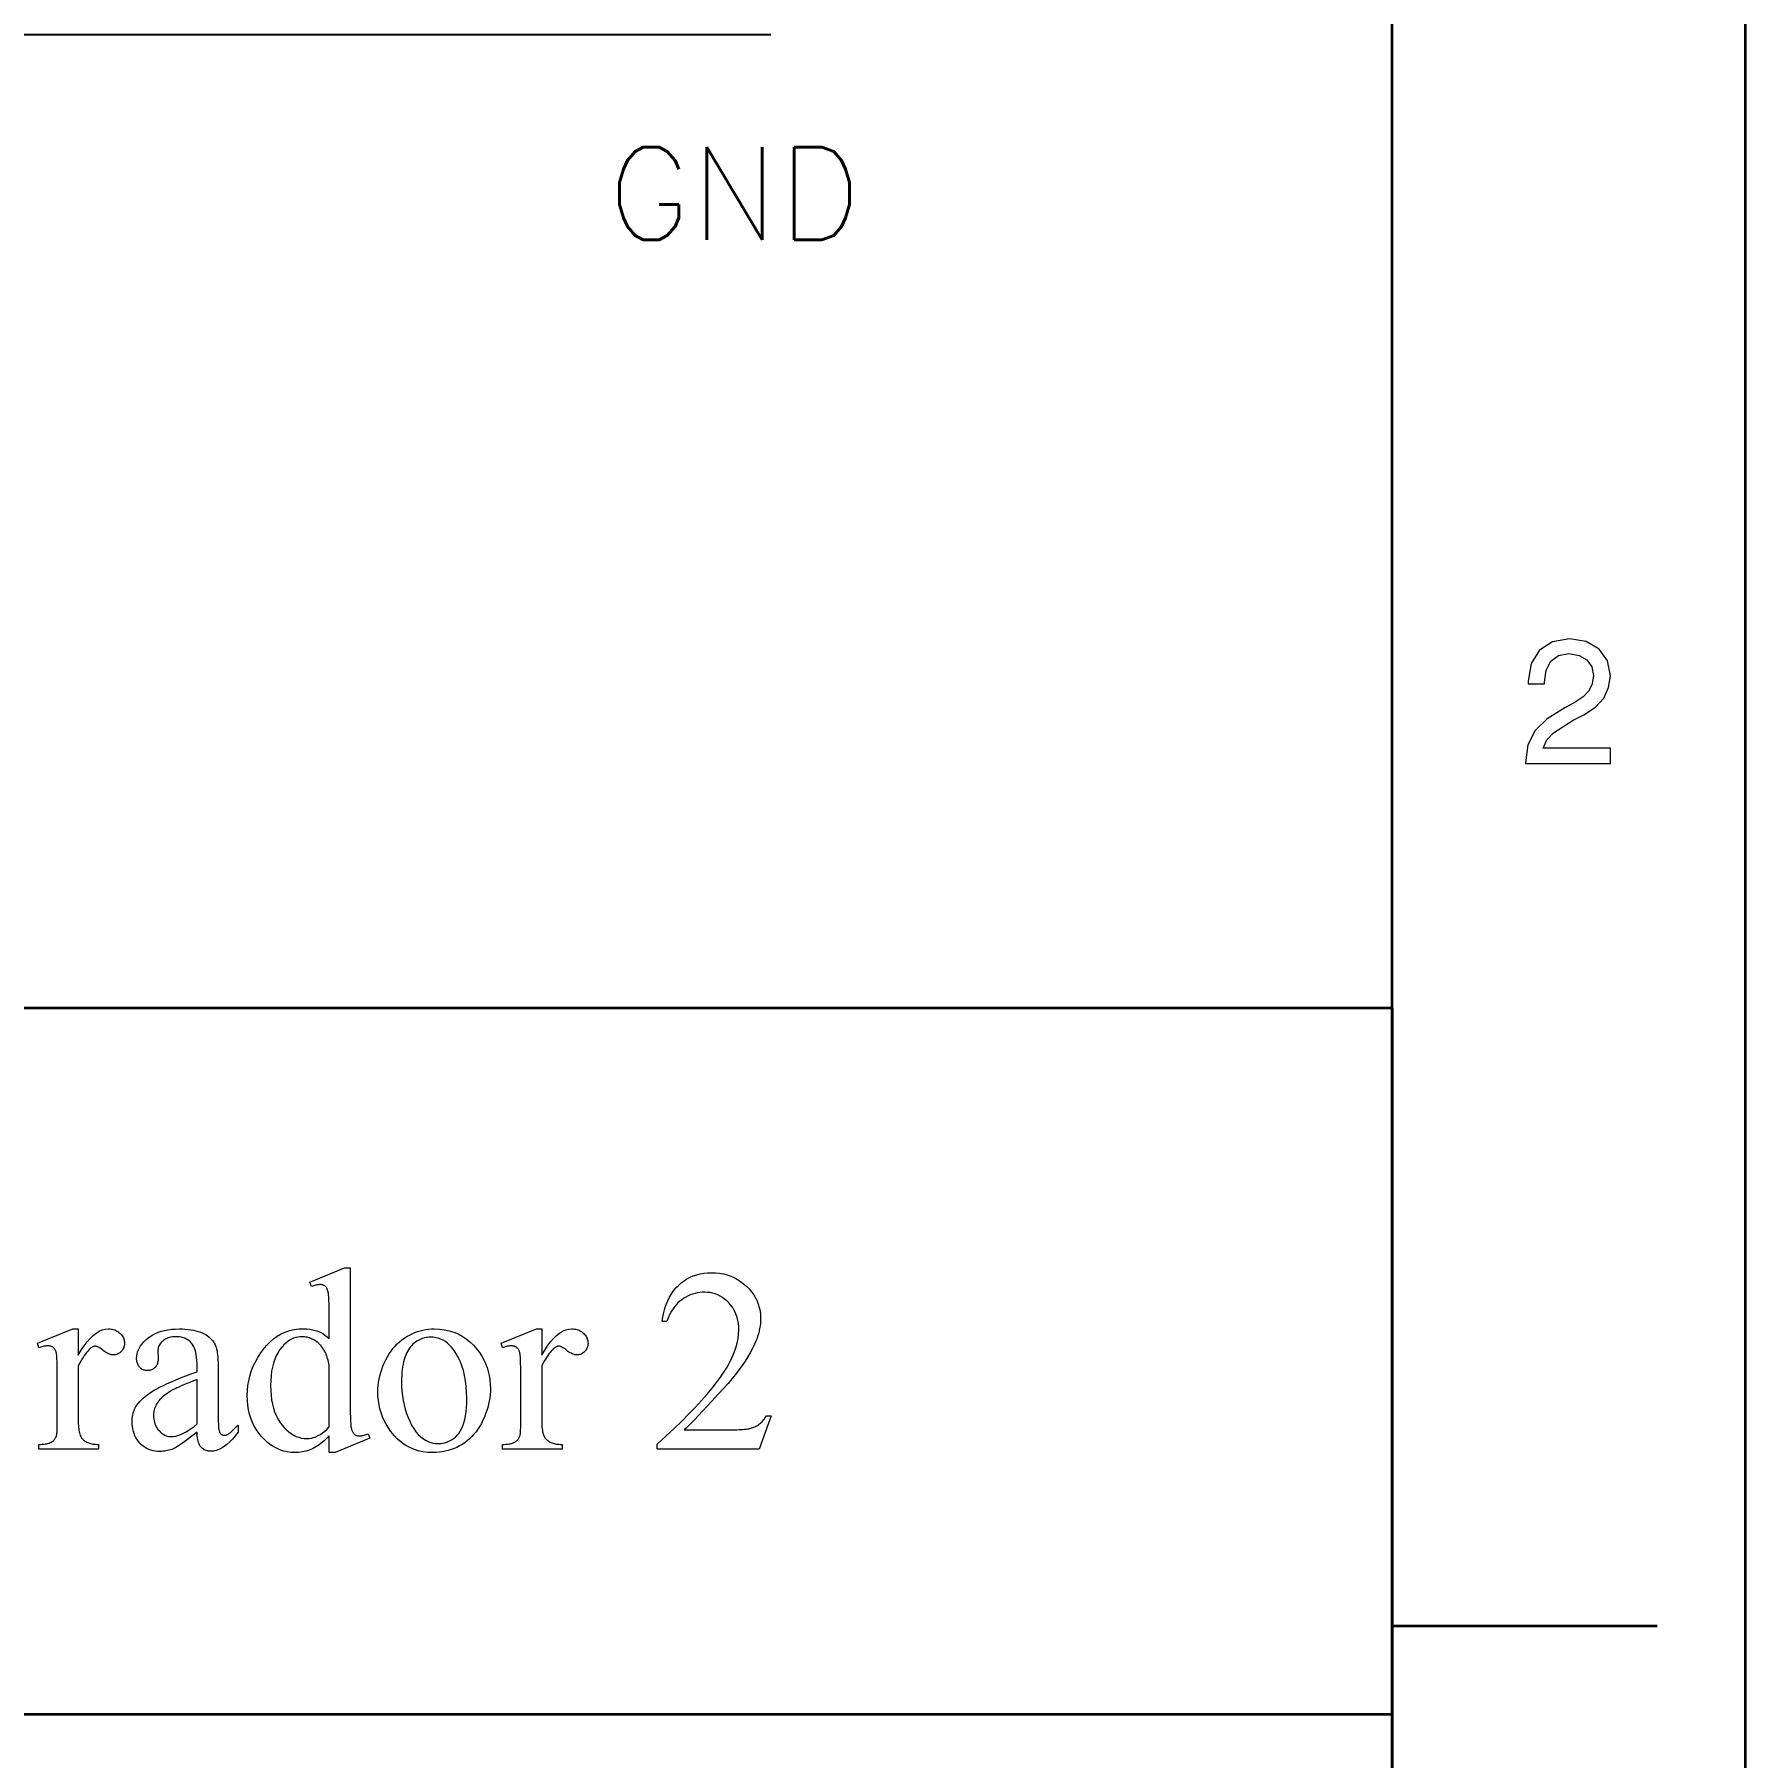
# Model space of a CAD drawing. Extents: x 0 to 297, y 0 to 210.
# Drawn here: x 248.57 to 297, y 48.78 to 97.55 of the extents above; entities that cross this region are included whole.
import ezdxf
from ezdxf.enums import TextEntityAlignment as Align

# ---------------------------------------------------------------- set-up
doc = ezdxf.new("R2010")
doc.units = 0
doc.layers.add('PADRAO', color=3, linetype='Continuous')
doc.layers.add('TEXTO', color=3, linetype='Continuous')
doc.styles.add('803', font='SIMPLEX', dxfattribs={"height": 2})

msp = doc.modelspace()

# ---------------------------------------------------------------- linework, layer by layer
at = {"color": 7, "lineweight": 35}
for p, q in [((296.999512, 0.000561), (296.999512, 209.999969)), ((287, 10), (287, 200)), ((162, 70), (287, 70)), ((287, 70), (287, 10)), ((162, 50), (287, 50))]:
    msp.add_line(p, q, dxfattribs=at)
at = {"color": 7, "lineweight": 35, "ltscale": 0.1875}
msp.add_line((287, 52.5), (294.5, 52.5), dxfattribs=at)
at = {"color": 7, "lineweight": 13}
for points in [[(290.76947, 76.916786), (293.175079, 76.916786), (293.175079, 77.350502), (291.273773, 77.350502), (291.3797, 77.587532), (291.561249, 77.784218), (292.121033, 78.142288), (292.418579, 78.293587), (292.751434, 78.510445), (292.988464, 78.762604), (293.124634, 79.060158), (293.175079, 79.398056), (293.089355, 79.821686), (292.852325, 80.154541), (292.489197, 80.366356), (292.020172, 80.442001), (291.536041, 80.35627), (291.167877, 80.119232), (290.930847, 79.740997), (290.850159, 79.241714), (290.850159, 79.171112), (291.309082, 79.171112), (291.309082, 79.211456), (291.354462, 79.554398), (291.490631, 79.806557), (291.707489, 79.967941), (291.994965, 80.023415), (292.287476, 79.972984), (292.504333, 79.846901), (292.645538, 79.650215), (292.695984, 79.403099), (292.660675, 79.171112), (292.56485, 78.974426), (292.403473, 78.802956), (292.181549, 78.651657), (291.884003, 78.490273), (291.389771, 78.177589), (291.041779, 77.844742), (290.835022, 77.441284), (290.76947, 76.931915)], [(256.912415, 57.880314), (256.864197, 57.831272), (256.816223, 57.785072), (256.768463, 57.741726), (256.720917, 57.701225), (256.673584, 57.66357), (256.626465, 57.628765), (256.579559, 57.596809), (256.532867, 57.567699), (256.48642, 57.541435), (256.440155, 57.518024), (256.393646, 57.497131), (256.346436, 57.478439), (256.298492, 57.461948), (256.249817, 57.447655), (256.200439, 57.435562), (256.15033, 57.425667), (256.099487, 57.417969), (256.047943, 57.412472), (255.995667, 57.409172), (255.942688, 57.408073), (255.835907, 57.412598), (255.731873, 57.42617), (255.630569, 57.448792), (255.532013, 57.480461), (255.436188, 57.521175), (255.343109, 57.570942), (255.252777, 57.629757), (255.165176, 57.69762), (255.080322, 57.774529), (254.998199, 57.860489), (254.921478, 57.953548), (254.852844, 58.051765), (254.792282, 58.155136), (254.739807, 58.26366), (254.695389, 58.377342), (254.659058, 58.496178), (254.630783, 58.620167), (254.610596, 58.749313), (254.59848, 58.883614), (254.594452, 59.023071), (254.598923, 59.163895), (254.612335, 59.302307), (254.634674, 59.438301), (254.66597, 59.57188), (254.706207, 59.703045), (254.755371, 59.831795), (254.813477, 59.958126), (254.880539, 60.082047), (254.956528, 60.203548), (255.041458, 60.322636), (255.133423, 60.434624), (255.230499, 60.534821), (255.332703, 60.62323), (255.440018, 60.699852), (255.55246, 60.764687), (255.670013, 60.817734), (255.792679, 60.858994), (255.920471, 60.888462), (256.053406, 60.906143), (256.191406, 60.912037), (256.277161, 60.909264), (256.359833, 60.900936), (256.439514, 60.887058), (256.516144, 60.867626), (256.589752, 60.842644), (256.660339, 60.812111), (256.727905, 60.776024), (256.792419, 60.73439), (256.853943, 60.687202), (256.912415, 60.63446), (256.912415, 61.24369), (256.91214, 61.35252), (256.911316, 61.452629), (256.909973, 61.544014), (256.908081, 61.626675), (256.90564, 61.700611), (256.902679, 61.765823), (256.89917, 61.822311), (256.895111, 61.870079), (256.890503, 61.909119), (256.885376, 61.939434), (256.879639, 61.964561), (256.873322, 61.988029), (256.866394, 62.009838), (256.858826, 62.029991), (256.850677, 62.048485), (256.841888, 62.065319), (256.832489, 62.080494), (256.82251, 62.094013), (256.81189, 62.105873), (256.800659, 62.116077), (256.788818, 62.124981), (256.776428, 62.132946), (256.763458, 62.139977), (256.749878, 62.146069), (256.735748, 62.151222), (256.721069, 62.155441), (256.70578, 62.158722), (256.689911, 62.161064), (256.673462, 62.162472), (256.656464, 62.162941), (256.637085, 62.162361), (256.616516, 62.160633), (256.594696, 62.157749), (256.571655, 62.153709), (256.547394, 62.148521), (256.521912, 62.142174), (256.495209, 62.134678), (256.467255, 62.126026), (256.43811, 62.116219), (256.407715, 62.105263), (256.36084, 62.231434), (257.345001, 62.635181), (257.507202, 62.635181), (257.507202, 58.817589), (257.507477, 58.706036), (257.508301, 58.603531), (257.509644, 58.510075), (257.511536, 58.425667), (257.513977, 58.350304), (257.516937, 58.283993), (257.520447, 58.226727), (257.524506, 58.178513), (257.529114, 58.139347), (257.534241, 58.109226), (257.539978, 58.084408), (257.546356, 58.061138), (257.553375, 58.039417), (257.561066, 58.019249), (257.569397, 58.000629), (257.578369, 57.983559), (257.588013, 57.96804), (257.598267, 57.954071), (257.609192, 57.941654), (257.620758, 57.930782), (257.632874, 57.921196), (257.645355, 57.912617), (257.658234, 57.905045), (257.671509, 57.898483), (257.685211, 57.892933), (257.69928, 57.88839), (257.713745, 57.884857), (257.728638, 57.882336), (257.743896, 57.880821), (257.759552, 57.880314), (257.779663, 57.880928), (257.801086, 57.882767), (257.823792, 57.88583), (257.847809, 57.890121), (257.873108, 57.895638), (257.899719, 57.902378), (257.927612, 57.910343), (257.956818, 57.919537), (257.987305, 57.929955), (258.019104, 57.941597), (258.058777, 57.815426), (257.078217, 57.408073), (256.912415, 57.408073)], [(269.421417, 58.44989), (269.078949, 57.50901), (266.195038, 57.50901), (266.195038, 57.642391), (266.441986, 57.870293), (266.673889, 58.089687), (266.890747, 58.300575), (267.092499, 58.502953), (267.279205, 58.696827), (267.450836, 58.882191), (267.607391, 59.059048), (267.748871, 59.227394), (267.875305, 59.387238), (267.986664, 59.53857), (268.085297, 59.684387), (268.173523, 59.827682), (268.251404, 59.968456), (268.318878, 60.106705), (268.375977, 60.242428), (268.422699, 60.375629), (268.459045, 60.506306), (268.485016, 60.63446), (268.50058, 60.760094), (268.505768, 60.883198), (268.50293, 60.974548), (268.494385, 61.06258), (268.480133, 61.147293), (268.460205, 61.228691), (268.43457, 61.306774), (268.403259, 61.381542), (268.366211, 61.452991), (268.323517, 61.521122), (268.275085, 61.585938), (268.220978, 61.647438), (268.162903, 61.704288), (268.1026, 61.755154), (268.040039, 61.800034), (267.975281, 61.838932), (267.908264, 61.871845), (267.838989, 61.898773), (267.767517, 61.919716), (267.693787, 61.934677), (267.617859, 61.943653), (267.539642, 61.946644), (267.468292, 61.944538), (267.398407, 61.93821), (267.330017, 61.927666), (267.263092, 61.912903), (267.197632, 61.893925), (267.133667, 61.870728), (267.071167, 61.843311), (267.010162, 61.811676), (266.950623, 61.775826), (266.892578, 61.73576), (266.836761, 61.691616), (266.783936, 61.643547), (266.73407, 61.591545), (266.687256, 61.535614), (266.643372, 61.475754), (266.602539, 61.411968), (266.564667, 61.34425), (266.529785, 61.272602), (266.497894, 61.197025), (266.468994, 61.117519), (266.335632, 61.117519), (266.356476, 61.247799), (266.382996, 61.37188), (266.415161, 61.489761), (266.453003, 61.60144), (266.49649, 61.706921), (266.545654, 61.806198), (266.600464, 61.899277), (266.660919, 61.986156), (266.727051, 62.066833), (266.798859, 62.141312), (266.875336, 62.209118), (266.955505, 62.269791), (267.039429, 62.323322), (267.127045, 62.369717), (267.218384, 62.408974), (267.313416, 62.441093), (267.41217, 62.466076), (267.514648, 62.483921), (267.620819, 62.494629), (267.730713, 62.498196), (267.847717, 62.494373), (267.960785, 62.48291), (268.069916, 62.463806), (268.17514, 62.437057), (268.276398, 62.402664), (268.373749, 62.360634), (268.467163, 62.310955), (268.556671, 62.253639), (268.642242, 62.188679), (268.723877, 62.116077), (268.799561, 62.038284), (268.867279, 61.957748), (268.927032, 61.874474), (268.97879, 61.788464), (269.022614, 61.699711), (269.058472, 61.608215), (269.086365, 61.513985), (269.106262, 61.417011), (269.118225, 61.317303), (269.122192, 61.214851), (269.120483, 61.140591), (269.115295, 61.06633), (269.106628, 60.992065), (269.094513, 60.917805), (269.078949, 60.843544), (269.059906, 60.769283), (269.037415, 60.695023), (269.011475, 60.620762), (268.982056, 60.546501), (268.949158, 60.47224), (268.892517, 60.354755), (268.829193, 60.235901), (268.759277, 60.115681), (268.682709, 59.994087), (268.599487, 59.871124), (268.509674, 59.746788), (268.413208, 59.621086), (268.310089, 59.494015), (268.200378, 59.36557), (268.083984, 59.23576), (267.911224, 59.04744), (267.751923, 58.874691), (267.606079, 58.717518), (267.473755, 58.575916), (267.354919, 58.44989), (267.249542, 58.339436), (267.157654, 58.244556), (267.079224, 58.165245), (267.014313, 58.101513), (266.96286, 58.053352), (268.239014, 58.053352), (268.314545, 58.053638), (268.385437, 58.054504), (268.451691, 58.055946), (268.513275, 58.057964), (268.57019, 58.060562), (268.622498, 58.063732), (268.670135, 58.067482), (268.713135, 58.071808), (268.751465, 58.07671), (268.785156, 58.082191), (268.816193, 58.088554), (268.846649, 58.096104), (268.876465, 58.104847), (268.905701, 58.114777), (268.934296, 58.1259), (268.96228, 58.13821), (268.989685, 58.151711), (269.016449, 58.166401), (269.042603, 58.182281), (269.068146, 58.199348), (269.093048, 58.217751), (269.11731, 58.237633), (269.14093, 58.258991), (269.163879, 58.28183), (269.186188, 58.306145), (269.207855, 58.331936), (269.228882, 58.359207), (269.249237, 58.387959), (269.268951, 58.418186), (269.288025, 58.44989)], [(249.810745, 60.908432), (249.810745, 60.165825), (249.893875, 60.306919), (249.977432, 60.433163), (250.061432, 60.544556), (250.145859, 60.641094), (250.230713, 60.722782), (250.31601, 60.789616), (250.401733, 60.841599), (250.487885, 60.878731), (250.574478, 60.901009), (250.661499, 60.908432), (250.70047, 60.907227), (250.738068, 60.903603), (250.774292, 60.897564), (250.809158, 60.889111), (250.842651, 60.878242), (250.874771, 60.86496), (250.905518, 60.849258), (250.934891, 60.831146), (250.962906, 60.810616), (250.989548, 60.78767), (251.014206, 60.763138), (251.03627, 60.73785), (251.055725, 60.711803), (251.072601, 60.685001), (251.086884, 60.65744), (251.098557, 60.629128), (251.107635, 60.600052), (251.114136, 60.570221), (251.118027, 60.539635), (251.119324, 60.508289), (251.118378, 60.480602), (251.11557, 60.453785), (251.110886, 60.427826), (251.104324, 60.402737), (251.095886, 60.378513), (251.085571, 60.355152), (251.073395, 60.332657), (251.059341, 60.311028), (251.043396, 60.290264), (251.025604, 60.270367), (251.006485, 60.251873), (250.986664, 60.235325), (250.96611, 60.220726), (250.944839, 60.208073), (250.922852, 60.197365), (250.900146, 60.188606), (250.876709, 60.181793), (250.85257, 60.176926), (250.827682, 60.174007), (250.802094, 60.173035), (250.77655, 60.174278), (250.750397, 60.178009), (250.723633, 60.184227), (250.696259, 60.192932), (250.668259, 60.204124), (250.639648, 60.217808), (250.610443, 60.233974), (250.580597, 60.252628), (250.550171, 60.273773), (250.519104, 60.297401), (250.488556, 60.321033), (250.459625, 60.342175), (250.432312, 60.360832), (250.406631, 60.376999), (250.382568, 60.390678), (250.360138, 60.401871), (250.33931, 60.41058), (250.320114, 60.416798), (250.302536, 60.420528), (250.286591, 60.421772), (250.273499, 60.421051), (250.260193, 60.418888), (250.246674, 60.415283), (250.232941, 60.410236), (250.218994, 60.403748), (250.204834, 60.395817), (250.190445, 60.386444), (250.175842, 60.375629), (250.161026, 60.363373), (250.145996, 60.349674), (250.113449, 60.318203), (250.080673, 60.282909), (250.047699, 60.243797), (250.014496, 60.200863), (249.981079, 60.154106), (249.947449, 60.103531), (249.913589, 60.049133), (249.879517, 59.990913), (249.845245, 59.928875), (249.810745, 59.86301), (249.810745, 58.28046), (249.811432, 58.226997), (249.813477, 58.176205), (249.81691, 58.128078), (249.821701, 58.082623), (249.827866, 58.039833), (249.835403, 57.99971), (249.844299, 57.962254), (249.854584, 57.927467), (249.866226, 57.895348), (249.879242, 57.865894), (249.889328, 57.846752), (249.900864, 57.828262), (249.913849, 57.810417), (249.928253, 57.793221), (249.944122, 57.776676), (249.961426, 57.760777), (249.980179, 57.745529), (250.000366, 57.730927), (250.021988, 57.716976), (250.045059, 57.703674), (250.069901, 57.691345), (250.096832, 57.680317), (250.125854, 57.670582), (250.156952, 57.662148), (250.190155, 57.65501), (250.225449, 57.64917), (250.262833, 57.644627), (250.302307, 57.641384), (250.343872, 57.639435), (250.387527, 57.638786), (250.387527, 57.50901), (248.696823, 57.50901), (248.696823, 57.638786), (248.746002, 57.63958), (248.792572, 57.64196), (248.836548, 57.645924), (248.877945, 57.651478), (248.916733, 57.658615), (248.952911, 57.667339), (248.986511, 57.677647), (249.017517, 57.689545), (249.045929, 57.703026), (249.071747, 57.718094), (249.089218, 57.730316), (249.105621, 57.743904), (249.120941, 57.758865), (249.135178, 57.775196), (249.148346, 57.792896), (249.160416, 57.811966), (249.171417, 57.832405), (249.181335, 57.854218), (249.190155, 57.877396), (249.197906, 57.901943), (249.20134, 57.916473), (249.204407, 57.935543), (249.207092, 57.959156), (249.209442, 57.987309), (249.211426, 58.020004), (249.213043, 58.057243), (249.21431, 58.099026), (249.21521, 58.145348), (249.215759, 58.196213), (249.215942, 58.251621), (249.215942, 59.531361), (249.215698, 59.642048), (249.214996, 59.743401), (249.213821, 59.835415), (249.212189, 59.918095), (249.210083, 59.991436), (249.207504, 60.055443), (249.204453, 60.110111), (249.200943, 60.155441), (249.19696, 60.191437), (249.192505, 60.218094), (249.187424, 60.239491), (249.181549, 60.259697), (249.174881, 60.278709), (249.167419, 60.296539), (249.159149, 60.313175), (249.150116, 60.328621), (249.140259, 60.34288), (249.129639, 60.355946), (249.11821, 60.367825), (249.105988, 60.378513), (249.093063, 60.388103), (249.079529, 60.396683), (249.065369, 60.404251), (249.050613, 60.410812), (249.035248, 60.416363), (249.019257, 60.420906), (249.002655, 60.424438), (248.985443, 60.426964), (248.967621, 60.428478), (248.949173, 60.428982), (248.926529, 60.42844), (248.90332, 60.426819), (248.879517, 60.424114), (248.855164, 60.42033), (248.830215, 60.415462), (248.804688, 60.409515), (248.778595, 60.402485), (248.751907, 60.394375), (248.724655, 60.385181), (248.696823, 60.374908), (248.660782, 60.504684), (249.659332, 60.908432)], [(253.174118, 57.984856), (253.076248, 57.909588), (252.985931, 57.84095), (252.903198, 57.778946), (252.828049, 57.723576), (252.760452, 57.674835), (252.700439, 57.632732), (252.64798, 57.59726), (252.603104, 57.56842), (252.565796, 57.546211), (252.536041, 57.53064), (252.496857, 57.513515), (252.457184, 57.498196), (252.416977, 57.484676), (252.376282, 57.472961), (252.335083, 57.463047), (252.293365, 57.454937), (252.25116, 57.448627), (252.208435, 57.444122), (252.165222, 57.441418), (252.12149, 57.440517), (252.054199, 57.44286), (251.989334, 57.44989), (251.92688, 57.461605), (251.866837, 57.478008), (251.809204, 57.499096), (251.753998, 57.524872), (251.701202, 57.555332), (251.650833, 57.590481), (251.602875, 57.630314), (251.557312, 57.674835), (251.515198, 57.723179), (251.477509, 57.774475), (251.444244, 57.828728), (251.415436, 57.885941), (251.391037, 57.946106), (251.371094, 58.009228), (251.355576, 58.075306), (251.344482, 58.144337), (251.33783, 58.216328), (251.335617, 58.291275), (251.3367, 58.338932), (251.339935, 58.385288), (251.345352, 58.430351), (251.352921, 58.474113), (251.362656, 58.516579), (251.374542, 58.557747), (251.388611, 58.597618), (251.404831, 58.636192), (251.423218, 58.673466), (251.443756, 58.709442), (251.47551, 58.758183), (251.511612, 58.806343), (251.552078, 58.853928), (251.596893, 58.900936), (251.646088, 58.947365), (251.699646, 58.993221), (251.757553, 59.038498), (251.819824, 59.083199), (251.886459, 59.127323), (251.957458, 59.170872), (252.035492, 59.215065), (252.123215, 59.261139), (252.220642, 59.309082), (252.327759, 59.358902), (252.44458, 59.410595), (252.571091, 59.464165), (252.707306, 59.519608), (252.85321, 59.576927), (253.00882, 59.63612), (253.174118, 59.697186), (253.174118, 59.826962), (253.172546, 59.922638), (253.167847, 60.012112), (253.160004, 60.095383), (253.149033, 60.172455), (253.134918, 60.243328), (253.117661, 60.308002), (253.097275, 60.36647), (253.073761, 60.418743), (253.047089, 60.464813), (253.017303, 60.504684), (252.984528, 60.539616), (252.948883, 60.570869), (252.9104, 60.59845), (252.86908, 60.622349), (252.82489, 60.64257), (252.777863, 60.659119), (252.727997, 60.671989), (252.675262, 60.681179), (252.619705, 60.686695), (252.561279, 60.688534), (252.5168, 60.687309), (252.474182, 60.683632), (252.433456, 60.677502), (252.394592, 60.668922), (252.357605, 60.657894), (252.322495, 60.644409), (252.289261, 60.628475), (252.257904, 60.610092), (252.228409, 60.589256), (252.20079, 60.565968), (252.174774, 60.541096), (252.151489, 60.515499), (252.130936, 60.489182), (252.113129, 60.462147), (252.098053, 60.434387), (252.085724, 60.40591), (252.076141, 60.376709), (252.06929, 60.34679), (252.065186, 60.316147), (252.063812, 60.284786), (252.071014, 60.075703), (252.07016, 60.043293), (252.067627, 60.012398), (252.063385, 59.983017), (252.057465, 59.955154), (252.049835, 59.928802), (252.040527, 59.903965), (252.02951, 59.880638), (252.0168, 59.858829), (252.002396, 59.838535), (251.986298, 59.819752), (251.968842, 59.802631), (251.950317, 59.787308), (251.930771, 59.773788), (251.910172, 59.762074), (251.888519, 59.752159), (251.865829, 59.744049), (251.842087, 59.73774), (251.817307, 59.733234), (251.791473, 59.73053), (251.764603, 59.72963), (251.738403, 59.730568), (251.713196, 59.733379), (251.68895, 59.738068), (251.66568, 59.744625), (251.643387, 59.753063), (251.62207, 59.763371), (251.601715, 59.775558), (251.582336, 59.789616), (251.563934, 59.80555), (251.546509, 59.823357), (251.530411, 59.842789), (251.516006, 59.863586), (251.503296, 59.885757), (251.492279, 59.909298), (251.482971, 59.934208), (251.475342, 59.960487), (251.469421, 59.988136), (251.465179, 60.017159), (251.462646, 60.047546), (251.461792, 60.079308), (251.464966, 60.140804), (251.474472, 60.201294), (251.490341, 60.260777), (251.512543, 60.319248), (251.541092, 60.376709), (251.575989, 60.433163), (251.617233, 60.488605), (251.664825, 60.543041), (251.71875, 60.596466), (251.779022, 60.64888), (251.845032, 60.698196), (251.916153, 60.742321), (251.992401, 60.781254), (252.073761, 60.814995), (252.160248, 60.843544), (252.251831, 60.866905), (252.348557, 60.885075), (252.450394, 60.898052), (252.557358, 60.905838), (252.669434, 60.908432), (252.755798, 60.906956), (252.839005, 60.902523), (252.919037, 60.89513), (252.99588, 60.884785), (253.06958, 60.871483), (253.140091, 60.855225), (253.207428, 60.83601), (253.271591, 60.813843), (253.332581, 60.788715), (253.390411, 60.760632), (253.431824, 60.737022), (253.471024, 60.710884), (253.507965, 60.682224), (253.542679, 60.651043), (253.575165, 60.617336), (253.605408, 60.581108), (253.633423, 60.542355), (253.659195, 60.50108), (253.682739, 60.457279), (253.704041, 60.410957), (253.71637, 60.376709), (253.727402, 60.335976), (253.737122, 60.28875), (253.74556, 60.235039), (253.752701, 60.174835), (253.758545, 60.108147), (253.763092, 60.034966), (253.766327, 59.955299), (253.76828, 59.869141), (253.768921, 59.776493), (253.768921, 58.655369), (253.769104, 58.564579), (253.769653, 58.48111), (253.770554, 58.404953), (253.771805, 58.336121), (253.773438, 58.274601), (253.775421, 58.220402), (253.777756, 58.173519), (253.780457, 58.133957), (253.783524, 58.101711), (253.786957, 58.076782), (253.790787, 58.056217), (253.795105, 58.037056), (253.799866, 58.019302), (253.805115, 58.002953), (253.810837, 57.98801), (253.817017, 57.974476), (253.823669, 57.962345), (253.83078, 57.951622), (253.838379, 57.942303), (253.846436, 57.934387), (253.854858, 57.92754), (253.863525, 57.92141), (253.872437, 57.916004), (253.881622, 57.911316), (253.891037, 57.907352), (253.900726, 57.904106), (253.91066, 57.901585), (253.920837, 57.89978), (253.931274, 57.898701), (253.941956, 57.898338), (253.953354, 57.898594), (253.964462, 57.899349), (253.975281, 57.900612), (253.985794, 57.902378), (253.996033, 57.904648), (254.005981, 57.907425), (254.015656, 57.910706), (254.025024, 57.91449), (254.034103, 57.918781), (254.042908, 57.923573), (254.059448, 57.934643), (254.078796, 57.949097), (254.100983, 57.966942), (254.125961, 57.988174), (254.153748, 58.012794), (254.184357, 58.040806), (254.217773, 58.072205), (254.253998, 58.106991), (254.293045, 58.145168), (254.3349, 58.186733), (254.3349, 57.984856), (254.254517, 57.882118), (254.174835, 57.790192), (254.095886, 57.709084), (254.01767, 57.638786), (253.940155, 57.579308), (253.863373, 57.53064), (253.787308, 57.492786), (253.711975, 57.465752), (253.637344, 57.449528), (253.563446, 57.444122), (253.528839, 57.445347), (253.495667, 57.449024), (253.463959, 57.455154), (253.43367, 57.463734), (253.404831, 57.474762), (253.377441, 57.488247), (253.351471, 57.504181), (253.326965, 57.522564), (253.303894, 57.5434), (253.282257, 57.566689), (253.26236, 57.592934), (253.244476, 57.622639), (253.228622, 57.655804), (253.214783, 57.692429), (253.202957, 57.732513), (253.193146, 57.776062), (253.185364, 57.823071), (253.179596, 57.873539), (253.175842, 57.927467)], [(256.912415, 58.13266), (256.912415, 59.834171), (256.907196, 59.882767), (256.900299, 59.930496), (256.891632, 59.97736), (256.881256, 60.023357), (256.869141, 60.068493), (256.855286, 60.112759), (256.839722, 60.156162), (256.822418, 60.1987), (256.803375, 60.240372), (256.782623, 60.281181), (256.760284, 60.320564), (256.736542, 60.357964), (256.711426, 60.393383), (256.684875, 60.426819), (256.656891, 60.458271), (256.627533, 60.48774), (256.596771, 60.515228), (256.564606, 60.540733), (256.531006, 60.564255), (256.496033, 60.585796), (256.460449, 60.605316), (256.425018, 60.62278), (256.389771, 60.638191), (256.354736, 60.651546), (256.319855, 60.662849), (256.285156, 60.672096), (256.250641, 60.679287), (256.216309, 60.684425), (256.182129, 60.687508), (256.148163, 60.688534), (256.085388, 60.685688), (256.024017, 60.677143), (255.963989, 60.662903), (255.905334, 60.642967), (255.848053, 60.617336), (255.792145, 60.58601), (255.73761, 60.548988), (255.684433, 60.506271), (255.632629, 60.457855), (255.582184, 60.403748), (255.519867, 60.325306), (255.464096, 60.239941), (255.414886, 60.147655), (255.372238, 60.048447), (255.336151, 59.942318), (255.306641, 59.829269), (255.283676, 59.709297), (255.267273, 59.582405), (255.257431, 59.448593), (255.25415, 59.307858), (255.257324, 59.165627), (255.26683, 59.030209), (255.2827, 58.901604), (255.304901, 58.779812), (255.33345, 58.664833), (255.368347, 58.556667), (255.409592, 58.455315), (255.457184, 58.360775), (255.511108, 58.273052), (255.571381, 58.192139), (255.635544, 58.118507), (255.701157, 58.052631), (255.768204, 57.994499), (255.8367, 57.944122), (255.906631, 57.901493), (255.978012, 57.866615), (256.050842, 57.839489), (256.125092, 57.820114), (256.200806, 57.808487), (256.277954, 57.804611), (256.343323, 57.807892), (256.408295, 57.817734), (256.472809, 57.834137), (256.536926, 57.857101), (256.600586, 57.886623), (256.663818, 57.92271), (256.726593, 57.965355), (256.788971, 58.014561), (256.850891, 58.070328)], [(259.886444, 60.908432), (260.033447, 60.902737), (260.174561, 60.885651), (260.309723, 60.85717), (260.438995, 60.817303), (260.562378, 60.766041), (260.67981, 60.703388), (260.791351, 60.629341), (260.896973, 60.543907), (260.996674, 60.447079), (261.090485, 60.33886), (261.163757, 60.240086), (261.22934, 60.138428), (261.287201, 60.033886), (261.337341, 59.926456), (261.379761, 59.816147), (261.41449, 59.702953), (261.441498, 59.586876), (261.460785, 59.467915), (261.472351, 59.346069), (261.476196, 59.22134), (261.474091, 59.132549), (261.467712, 59.043545), (261.457062, 58.954323), (261.442169, 58.864887), (261.423035, 58.77523), (261.399628, 58.685364), (261.371979, 58.595276), (261.340088, 58.504974), (261.303925, 58.414455), (261.263519, 58.323719), (261.21936, 58.235111), (261.172028, 58.15097), (261.12146, 58.071304), (261.067688, 57.996105), (261.010742, 57.925377), (260.950531, 57.859119), (260.887146, 57.797329), (260.820557, 57.740013), (260.750732, 57.687164), (260.677734, 57.638786), (260.602264, 57.594952), (260.525085, 57.555729), (260.446228, 57.521122), (260.365692, 57.491131), (260.283447, 57.465752), (260.199493, 57.444988), (260.113861, 57.428837), (260.02655, 57.417301), (259.9375, 57.410381), (259.846802, 57.408073), (259.700623, 57.414021), (259.560547, 57.431866), (259.426636, 57.461605), (259.298859, 57.503242), (259.177185, 57.556774), (259.061646, 57.622204), (258.95224, 57.699528), (258.848969, 57.78875), (258.751801, 57.88987), (258.660767, 58.00288), (258.59024, 58.104324), (258.5271, 58.208218), (258.471405, 58.314564), (258.423157, 58.423359), (258.382294, 58.534607), (258.348877, 58.648304), (258.322876, 58.764454), (258.304321, 58.883057), (258.293182, 59.004108), (258.28949, 59.127613), (258.291718, 59.218403), (258.298492, 59.309082), (258.309753, 59.399654), (258.325531, 59.49012), (258.345795, 59.580479), (258.370575, 59.670727), (258.399872, 59.760868), (258.433655, 59.850899), (258.471985, 59.940823), (258.514771, 60.03064), (258.561279, 60.118057), (258.610596, 60.20079), (258.662781, 60.278839), (258.717804, 60.352196), (258.775696, 60.420872), (258.836426, 60.484856), (258.899994, 60.544159), (258.9664, 60.598774), (259.035675, 60.648701), (259.107788, 60.693943), (259.181763, 60.734695), (259.256592, 60.77116), (259.332306, 60.803333), (259.408875, 60.831215), (259.486298, 60.854809), (259.564606, 60.874115), (259.643768, 60.88913), (259.723785, 60.899853), (259.804688, 60.906288)], [(259.774689, 60.674114), (259.73645, 60.672981), (259.698212, 60.669571), (259.659912, 60.663895), (259.621552, 60.655945), (259.583191, 60.645725), (259.544769, 60.633236), (259.506317, 60.618473), (259.467834, 60.60144), (259.429321, 60.582134), (259.390778, 60.560562), (259.352936, 60.536137), (259.316589, 60.508289), (259.281708, 60.477016), (259.248291, 60.442318), (259.21637, 60.404198), (259.185944, 60.362652), (259.156982, 60.31768), (259.129486, 60.269283), (259.103485, 60.217464), (259.078949, 60.16222), (259.056335, 60.103638), (259.036133, 60.041817), (259.01828, 59.976746), (259.002808, 59.908432), (258.989716, 59.836876), (258.979034, 59.762074), (258.970703, 59.684029), (258.964752, 59.602737), (258.961182, 59.518204), (258.959991, 59.430424), (258.96286, 59.288212), (258.971436, 59.149963), (258.985779, 59.015678), (259.005829, 58.885361), (259.031647, 58.75901), (259.063171, 58.636623), (259.100403, 58.518204), (259.143402, 58.403748), (259.192139, 58.293259), (259.246582, 58.186733), (259.305725, 58.087418), (259.3685, 57.998554), (259.434906, 57.920151), (259.504974, 57.852196), (259.578674, 57.794701), (259.656006, 57.747654), (259.737, 57.711063), (259.821625, 57.684929), (259.909912, 57.669247), (260.001801, 57.664021), (260.070496, 57.666904), (260.13678, 57.675556), (260.200562, 57.689976), (260.261932, 57.710163), (260.320831, 57.736118), (260.377289, 57.767841), (260.431274, 57.805332), (260.482849, 57.848591), (260.531952, 57.897617), (260.578583, 57.952412), (260.621735, 58.014236), (260.660339, 58.084354), (260.694397, 58.162758), (260.723938, 58.249458), (260.748932, 58.344448), (260.769348, 58.447727), (260.785248, 58.559299), (260.796631, 58.679161), (260.803436, 58.807316), (260.805695, 58.94376), (260.80191, 59.115932), (260.790558, 59.280605), (260.771637, 59.437778), (260.745148, 59.587452), (260.71106, 59.72963), (260.669434, 59.864311), (260.620239, 59.991489), (260.563446, 60.111172), (260.499084, 60.223358), (260.427185, 60.328045), (260.374573, 60.393799), (260.319183, 60.452629), (260.260956, 60.504539), (260.199921, 60.54953), (260.136078, 60.587597), (260.069427, 60.618744), (259.999969, 60.642967), (259.927673, 60.660271), (259.8526, 60.670654)], [(262.928986, 60.908432), (262.928986, 60.165825), (263.012115, 60.306919), (263.095673, 60.433163), (263.179657, 60.544556), (263.264099, 60.641094), (263.348969, 60.722782), (263.434235, 60.789616), (263.519958, 60.841599), (263.60614, 60.878731), (263.692719, 60.901009), (263.779724, 60.908432), (263.818726, 60.907227), (263.856323, 60.903603), (263.892548, 60.897564), (263.927399, 60.889111), (263.960876, 60.878242), (263.993011, 60.86496), (264.023743, 60.849258), (264.053131, 60.831146), (264.081146, 60.810616), (264.107788, 60.78767), (264.132446, 60.763138), (264.15451, 60.73785), (264.173981, 60.711803), (264.190857, 60.685001), (264.205109, 60.65744), (264.216797, 60.629128), (264.225891, 60.600052), (264.232361, 60.570221), (264.236267, 60.539635), (264.237549, 60.508289), (264.236633, 60.480602), (264.233826, 60.453785), (264.229126, 60.427826), (264.222565, 60.402737), (264.214142, 60.378513), (264.203827, 60.355152), (264.19165, 60.332657), (264.177582, 60.311028), (264.161652, 60.290264), (264.143829, 60.270367), (264.124725, 60.251873), (264.104919, 60.235325), (264.084351, 60.220726), (264.06308, 60.208073), (264.041107, 60.197365), (264.018372, 60.188606), (263.994965, 60.181793), (263.970795, 60.176926), (263.945923, 60.174007), (263.920349, 60.173035), (263.894775, 60.174278), (263.868652, 60.178009), (263.841858, 60.184227), (263.814484, 60.192932), (263.786499, 60.204124), (263.757904, 60.217808), (263.728668, 60.233974), (263.698853, 60.252628), (263.668396, 60.273773), (263.63736, 60.297401), (263.606812, 60.321033), (263.577881, 60.342175), (263.550568, 60.360832), (263.524872, 60.376999), (263.500824, 60.390678), (263.478363, 60.401871), (263.45755, 60.41058), (263.438354, 60.416798), (263.420776, 60.420528), (263.404846, 60.421772), (263.391754, 60.421051), (263.378448, 60.418888), (263.364929, 60.415283), (263.351196, 60.410236), (263.33725, 60.403748), (263.323059, 60.395817), (263.308685, 60.386444), (263.294098, 60.375629), (263.279266, 60.363373), (263.264252, 60.349674), (263.231689, 60.318203), (263.198914, 60.282909), (263.165924, 60.243797), (263.132721, 60.200863), (263.099304, 60.154106), (263.065674, 60.103531), (263.03183, 60.049133), (262.997772, 59.990913), (262.963501, 59.928875), (262.928986, 59.86301), (262.928986, 58.28046), (262.929688, 58.226997), (262.931732, 58.176205), (262.93515, 58.128078), (262.939941, 58.082623), (262.946106, 58.039833), (262.953644, 57.99971), (262.962555, 57.962254), (262.972809, 57.927467), (262.984467, 57.895348), (262.997467, 57.865894), (263.007568, 57.846752), (263.019104, 57.828262), (263.032074, 57.810417), (263.046509, 57.793221), (263.062378, 57.776676), (263.079681, 57.760777), (263.098419, 57.745529), (263.118591, 57.730927), (263.140228, 57.716976), (263.1633, 57.703674), (263.188141, 57.691345), (263.215057, 57.680317), (263.24408, 57.670582), (263.275208, 57.662148), (263.308411, 57.65501), (263.343689, 57.64917), (263.381073, 57.644627), (263.420563, 57.641384), (263.462097, 57.639435), (263.505768, 57.638786), (263.505768, 57.50901), (261.815063, 57.50901), (261.815063, 57.638786), (261.864227, 57.63958), (261.910828, 57.64196), (261.954803, 57.645924), (261.996185, 57.651478), (262.034973, 57.658615), (262.071167, 57.667339), (262.104767, 57.677647), (262.135773, 57.689545), (262.164154, 57.703026), (262.189972, 57.718094), (262.207458, 57.730316), (262.223877, 57.743904), (262.239197, 57.758865), (262.253418, 57.775196), (262.266571, 57.792896), (262.278656, 57.811966), (262.289673, 57.832405), (262.299561, 57.854218), (262.308411, 57.877396), (262.316162, 57.901943), (262.31958, 57.916473), (262.322632, 57.935543), (262.325348, 57.959156), (262.327698, 57.987309), (262.329681, 58.020004), (262.331299, 58.057243), (262.33255, 58.099026), (262.333466, 58.145348), (262.333984, 58.196213), (262.334167, 58.251621), (262.334167, 59.531361), (262.333923, 59.642048), (262.333252, 59.743401), (262.332062, 59.835415), (262.330414, 59.918095), (262.328308, 59.991436), (262.325745, 60.055443), (262.322693, 60.110111), (262.319183, 60.155441), (262.315186, 60.191437), (262.31073, 60.218094), (262.305664, 60.239491), (262.299774, 60.259697), (262.293121, 60.278709), (262.285645, 60.296539), (262.277405, 60.313175), (262.268341, 60.328621), (262.258514, 60.34288), (262.247864, 60.355946), (262.23645, 60.367825), (262.224213, 60.378513), (262.211304, 60.388103), (262.197754, 60.396683), (262.183624, 60.404251), (262.168854, 60.410812), (262.153473, 60.416363), (262.137482, 60.420906), (262.12088, 60.424438), (262.103668, 60.426964), (262.085846, 60.428478), (262.067413, 60.428982), (262.044769, 60.42844), (262.021545, 60.426819), (261.997772, 60.424114), (261.973389, 60.42033), (261.948456, 60.415462), (261.922913, 60.409515), (261.89682, 60.402485), (261.870148, 60.394375), (261.842896, 60.385181), (261.815063, 60.374908), (261.779022, 60.504684), (262.777588, 60.908432)], [(253.174118, 58.219177), (253.174118, 59.477287), (253.069107, 59.435291), (252.971802, 59.395817), (252.882233, 59.358868), (252.800354, 59.32444), (252.726212, 59.292538), (252.659775, 59.263157), (252.601044, 59.236298), (252.550034, 59.211967), (252.506744, 59.190155), (252.471161, 59.170872), (252.415833, 59.139004), (252.363739, 59.106846), (252.314896, 59.074402), (252.269287, 59.041672), (252.226929, 59.008652), (252.18782, 58.975342), (252.151947, 58.941742), (252.119324, 58.907856), (252.089935, 58.873684), (252.063812, 58.839218), (252.040527, 58.804287), (252.019684, 58.768707), (252.001297, 58.732479), (251.985367, 58.695599), (251.971878, 58.658073), (251.960846, 58.619896), (251.952271, 58.581074), (251.946136, 58.541599), (251.942474, 58.501476), (251.941238, 58.460705), (251.942795, 58.409676), (251.947449, 58.360416), (251.9552, 58.312923), (251.966034, 58.267193), (251.979996, 58.223232), (251.99704, 58.181038), (252.017197, 58.140606), (252.040451, 58.101944), (252.066803, 58.065048), (252.096252, 58.029919), (252.127716, 57.997383), (252.160126, 57.968273), (252.193481, 57.942589), (252.227753, 57.92033), (252.26297, 57.901493), (252.299133, 57.886082), (252.336227, 57.874096), (252.374268, 57.865536), (252.413239, 57.860397), (252.45314, 57.858685), (252.509659, 57.862289), (252.569641, 57.873104), (252.633087, 57.891129), (252.699997, 57.916363), (252.77037, 57.948807), (252.844208, 57.988461), (252.921478, 58.035328), (253.002228, 58.089401), (253.086441, 58.150684)]]:
    msp.add_lwpolyline(points, close=True, dxfattribs=at)
at = {"layer": 'TEXTO', "color": 7, "linetype": 'Continuous', "ltscale": 3}
msp.add_line((36.656273, 97.550271), (269.414208, 97.550271), dxfattribs=at)

# ---------------------------------------------------------------- texts
at = {"layer": 'PADRAO', "color": 7, "linetype": 'Continuous', "style": '803'}
msp.add_text('GND', height=2.620201, dxfattribs=at).set_placement((268.384296, 93.049157), align=Align.MIDDLE)

doc.saveas('drawing.dxf')
